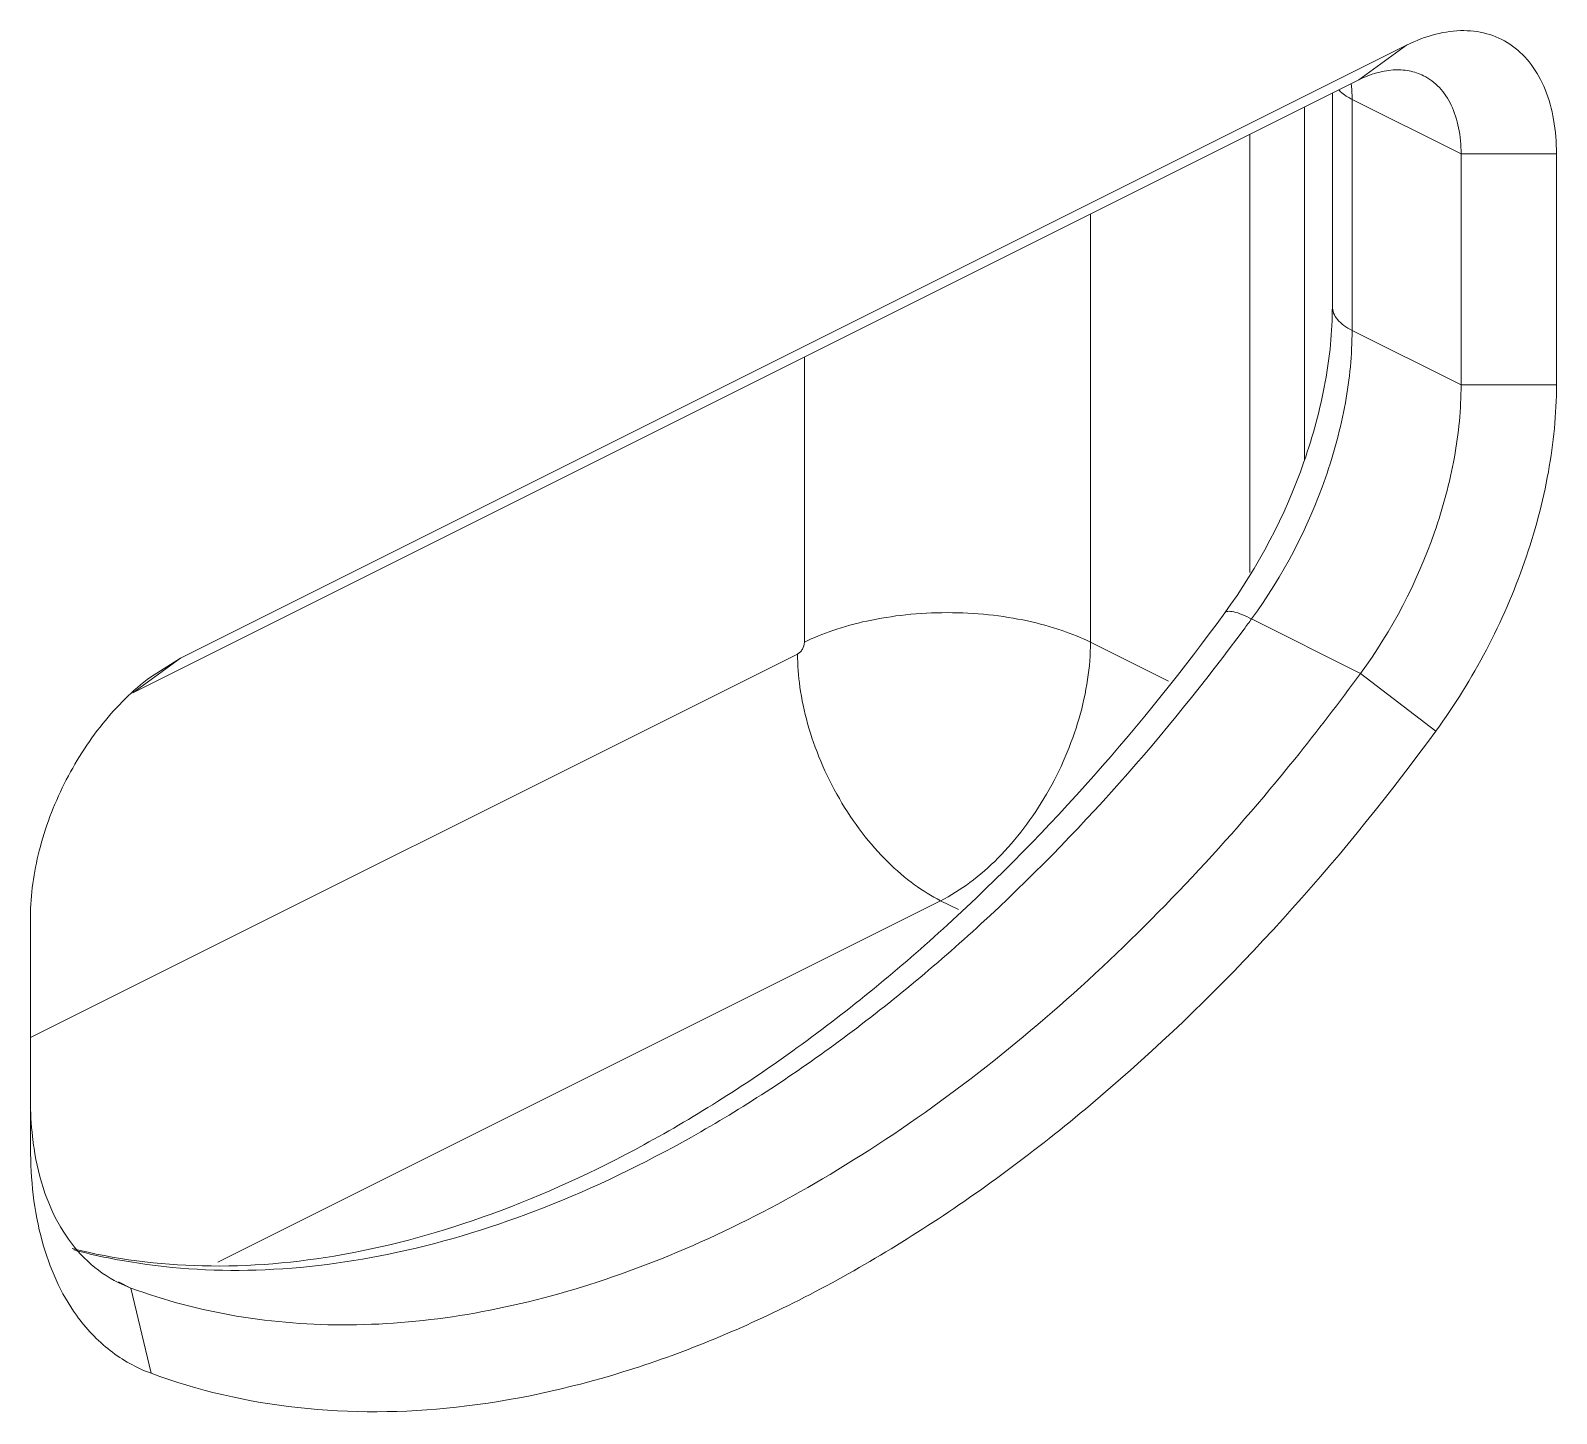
# Model space of a CAD drawing. Header units: millimetres. Extents: x 1177 to 4147, y 93 to 2194.
# Drawn here: x 3436 to 3491.4, y 981.7 to 1031.9 of the extents above; entities that cross this region are included whole.
import ezdxf

# ---------------------------------------------------------------- set-up
doc = ezdxf.new("R2010")
doc.units = ezdxf.units.MM
doc.header["$LTSCALE"] = 0.1
doc.layers.get('0').update_dxf_attribs({"lineweight": 13})

# ---------------------------------------------------------------- blocks, each defined once
blk = doc.blocks.new('01')
for p, q in [((3845.061, 1024.035), (3908.701, 1055.855)), ((3908.701, 1055.855), (3906.226, 1054.061)), ((3842.586, 1022.241), (3906.226, 1054.061)), ((3904.847, 1042.29), (3904.847, 1053.372)), ((3903.397, 1052.647), (3903.397, 1034.305)), ((3905.872, 1041.053), (3905.872, 1053.046)), ((3905.872, 1053.046), (3911.529, 1050.217)), ((3900.569, 1028.496), (3900.569, 1051.233)), ((3916.479, 1050.217), (3911.529, 1050.217)), ((3911.529, 1050.217), (3911.529, 1038.225)), ((3916.479, 1050.217), (3916.479, 1038.225)), ((3892.296, 1047.096), (3892.296, 1024.867)), ((3905.872, 1041.053), (3911.529, 1038.225)), ((3877.446, 1024.868), (3877.446, 1039.671)), ((3916.479, 1038.225), (3911.529, 1038.225)), ((3900.656, 1026.083), (3906.313, 1023.255)), ((3892.296, 1024.867), (3896.347, 1022.841)), ((3837.283, 1004.352), (3877.092, 1024.257)), ((3845.061, 1024.035), (3842.586, 1022.241)), ((3843.506, 1023.063), (3845.061, 1024.035)), ((3910.22, 1020.261), (3906.313, 1023.255)), ((3884.518, 1011.452), (3847.013, 992.7)), ((3885.444, 1010.989), (3884.518, 1011.452)), ((3837.283, 998.627), (3837.283, 1010.619)), ((3842.498, 991.347), (3841.831, 991.636)), ((3841.849, 991.672), (3842.498, 991.347)), ((3843.542, 986.922), (3842.498, 991.347))]:
    blk.add_line(p, q)
blk.add_arc((3805.194, 1095.832), 118.228, 323.52827, 323.84634)
for points, knots in [([(3908.701, 1055.855), (3909.184, 1056.096), (3910.153, 1056.475), (3911.639, 1056.686), (3913.031, 1056.484), (3914.255, 1055.864), (3915.245, 1054.864), (3915.963, 1053.541), (3916.391, 1051.956), (3916.479, 1050.814), (3916.479, 1050.217)], [0, 0, 0, 0, 0.134791, 0.257227, 0.370323, 0.480087, 0.593354, 0.715915, 0.851336, 1, 1, 1, 1]), ([(3906.226, 1054.061), (3906.778, 1054.337), (3907.659, 1054.623), (3908.825, 1054.564), (3909.344, 1054.392), (3909.58, 1054.274)], [0, 0, 0, 0, 0.534132, 0.772347, 1, 1, 1, 1]), ([(3909.58, 1054.274), (3909.885, 1054.121), (3910.464, 1053.681), (3911.084, 1052.73), (3911.455, 1051.542), (3911.529, 1050.673), (3911.529, 1050.217)], [0, 0, 0, 0, 0.217167, 0.450362, 0.71044, 1, 1, 1, 1]), ([(3905.176, 1053.543), (3905.203, 1053.514), (3905.322, 1053.395), (3905.457, 1053.293), (3905.564, 1053.222)], [0, 0, 0, 0, 0.235824, 1, 1, 1, 1]), ([(3905.872, 1053.046), (3905.872, 1053.116), (3905.868, 1053.392), (3905.85, 1053.667), (3905.826, 1053.872)], [0, 0, 0, 0, 0.254987, 1, 1, 1, 1]), ([(3905.564, 1053.222), (3905.588, 1053.207), (3905.688, 1053.143), (3905.792, 1053.086), (3905.872, 1053.046)], [0, 0, 0, 0, 0.242404, 1, 1, 1, 1]), ([(3899.262, 1026.392), (3901.004, 1028.776), (3903.074, 1032.733), (3904.565, 1038.239), (3904.847, 1040.981), (3904.847, 1042.29)], [0, 0, 0, 0, 0.518917, 0.769922, 1, 1, 1, 1]), ([(3904.847, 1042.29), (3904.847, 1042.174), (3904.898, 1041.929), (3905.112, 1041.593), (3905.446, 1041.292), (3905.721, 1041.129), (3905.872, 1041.053)], [0, 0, 0, 0, 0.206476, 0.434521, 0.698119, 1, 1, 1, 1]), ([(3900.656, 1026.083), (3902.282, 1028.308), (3904.217, 1032.009), (3905.61, 1037.192), (3905.872, 1039.796), (3905.872, 1041.053)], [0, 0, 0, 0, 0.514533, 0.76522, 1, 1, 1, 1]), ([(3911.529, 1038.225), (3911.529, 1036.967), (3911.267, 1034.364), (3909.873, 1029.181), (3907.939, 1025.479), (3906.313, 1023.255)], [0, 0, 0, 0, 0.23478, 0.485467, 1, 1, 1, 1]), ([(3916.479, 1038.225), (3916.479, 1036.716), (3916.165, 1033.591), (3914.492, 1027.372), (3912.17, 1022.93), (3910.22, 1020.261)], [0, 0, 0, 0, 0.23478, 0.485467, 1, 1, 1, 1]), ([(3899.262, 1026.392), (3895.003, 1020.563), (3887.977, 1012.533), (3877.371, 1003.8), (3869.43, 998.721), (3861.498, 995.063), (3853.753, 992.894), (3846.365, 992.243), (3841.646, 992.844), (3839.445, 993.399)], [0, 0, 0, 0, 0.300926, 0.440865, 0.571756, 0.692741, 0.803679, 0.905384, 1, 1, 1, 1]), ([(3877.446, 1024.867), (3877.921, 1025.105), (3878.984, 1025.539), (3880.749, 1026.02), (3882.74, 1026.332), (3884.858, 1026.442), (3886.978, 1026.335), (3888.975, 1026.024), (3890.749, 1025.543), (3891.818, 1025.106), (3892.296, 1024.867)], [0, 0, 0, 0, 0.104197, 0.224682, 0.3582, 0.499076, 0.640113, 0.774071, 0.895161, 1, 1, 1, 1]), ([(3899.262, 1026.392), (3899.299, 1026.441), (3899.414, 1026.48), (3899.573, 1026.474), (3899.818, 1026.433), (3900.186, 1026.305), (3900.489, 1026.167), (3900.656, 1026.083)], [0, 0, 0, 0, 0.124431, 0.214398, 0.32703, 0.621923, 1, 1, 1, 1]), ([(3842.036, 992.774), (3844.325, 992.366), (3849.145, 992.05), (3856.551, 993.028), (3864.164, 995.401), (3871.842, 999.113), (3879.448, 1004.09), (3889.516, 1012.455), (3896.204, 1020.056), (3900.268, 1025.554)], [0, 0, 0, 0, 0.09963, 0.205264, 0.318457, 0.439907, 0.569619, 0.706994, 1, 1, 1, 1]), ([(3877.092, 1024.257), (3877.143, 1024.282), (3877.239, 1024.358), (3877.385, 1024.554), (3877.446, 1024.743), (3877.446, 1024.868)], [0, 0, 0, 0, 0.230642, 0.490287, 1, 1, 1, 1]), ([(3884.517, 1011.452), (3885.05, 1011.718), (3886.105, 1012.385), (3887.555, 1013.661), (3888.888, 1015.212), (3890.059, 1016.977), (3891.02, 1018.894), (3891.739, 1020.889), (3892.185, 1022.887), (3892.296, 1024.221), (3892.296, 1024.867)], [0, 0, 0, 0, 0.110351, 0.22985, 0.356715, 0.488274, 0.621487, 0.753146, 0.880165, 1, 1, 1, 1]), ([(3884.518, 1011.452), (3884.044, 1011.689), (3883.074, 1012.292), (3881.7, 1013.477), (3880.386, 1014.98), (3879.217, 1016.737), (3878.267, 1018.648), (3877.585, 1020.597), (3877.186, 1022.47), (3877.093, 1023.686), (3877.093, 1024.257)], [0, 0, 0, 0, 0.102831, 0.220621, 0.350986, 0.489246, 0.629157, 0.764203, 0.88896, 1, 1, 1, 1]), ([(3906.313, 1023.255), (3905.211, 1021.746), (3900.781, 1015.974), (3895.797, 1010.619), (3891.791, 1006.986)], [0, 0, 0, 0, 0.256807, 1, 1, 1, 1]), ([(3837.283, 1010.619), (3837.283, 1011.771), (3837.629, 1014.163), (3838.923, 1017.577), (3840.877, 1020.66), (3842.584, 1022.373), (3843.505, 1023.064)], [0, 0, 0, 0, 0.240921, 0.499946, 0.758983, 1, 1, 1, 1]), ([(3910.22, 1020.261), (3905.563, 1013.887), (3897.825, 1005.139), (3886.061, 995.791), (3877.217, 990.472), (3868.341, 986.807), (3859.622, 984.895), (3851.264, 984.81), (3845.988, 986.02), (3843.542, 986.922)], [0, 0, 0, 0, 0.298176, 0.436745, 0.566427, 0.686701, 0.797922, 0.901519, 1, 1, 1, 1]), ([(3891.791, 1006.986), (3887.887, 1003.446), (3879.901, 997.316), (3868.807, 992.006), (3860.09, 989.846), (3853.918, 989.271), (3848.014, 989.712), (3844.271, 990.694), (3842.498, 991.347)], [0, 0, 0, 0, 0.291726, 0.553779, 0.673842, 0.787281, 0.895433, 1, 1, 1, 1]), ([(3837.465, 998.603), (3837.434, 998.804), (3837.326, 999.632), (3837.283, 1000.469), (3837.283, 1001.101)], [0, 0, 0, 0, 0.243103, 1, 1, 1, 1]), ([(3839.668, 989.934), (3838.845, 991.079), (3837.605, 993.939), (3837.283, 996.997), (3837.283, 998.627)], [0, 0, 0, 0, 0.464101, 1, 1, 1, 1]), ([(3841.831, 991.636), (3841.257, 991.923), (3840.163, 992.691), (3838.871, 994.303), (3837.938, 996.317), (3837.585, 997.813), (3837.465, 998.603)], [0, 0, 0, 0, 0.225692, 0.462527, 0.719023, 1, 1, 1, 1]), ([(3839.529, 993.327), (3839.735, 993.273), (3840.564, 993.062), (3841.403, 992.886), (3842.036, 992.774)], [0, 0, 0, 0, 0.248816, 1, 1, 1, 1]), ([(3843.542, 986.922), (3842.78, 987.202), (3841.308, 988.023), (3840.16, 989.25), (3839.668, 989.934)], [0, 0, 0, 0, 0.490756, 1, 1, 1, 1])]:
    blk.add_open_spline(points, degree=3, knots=knots)

msp = doc.modelspace()

# ---------------------------------------------------------------- block references
at = {"xscale": 0.7, "yscale": 0.7, "zscale": 0.7}
msp.add_blockref('01', (749.903, 292.29), dxfattribs=at)

doc.saveas('drawing.dxf')
